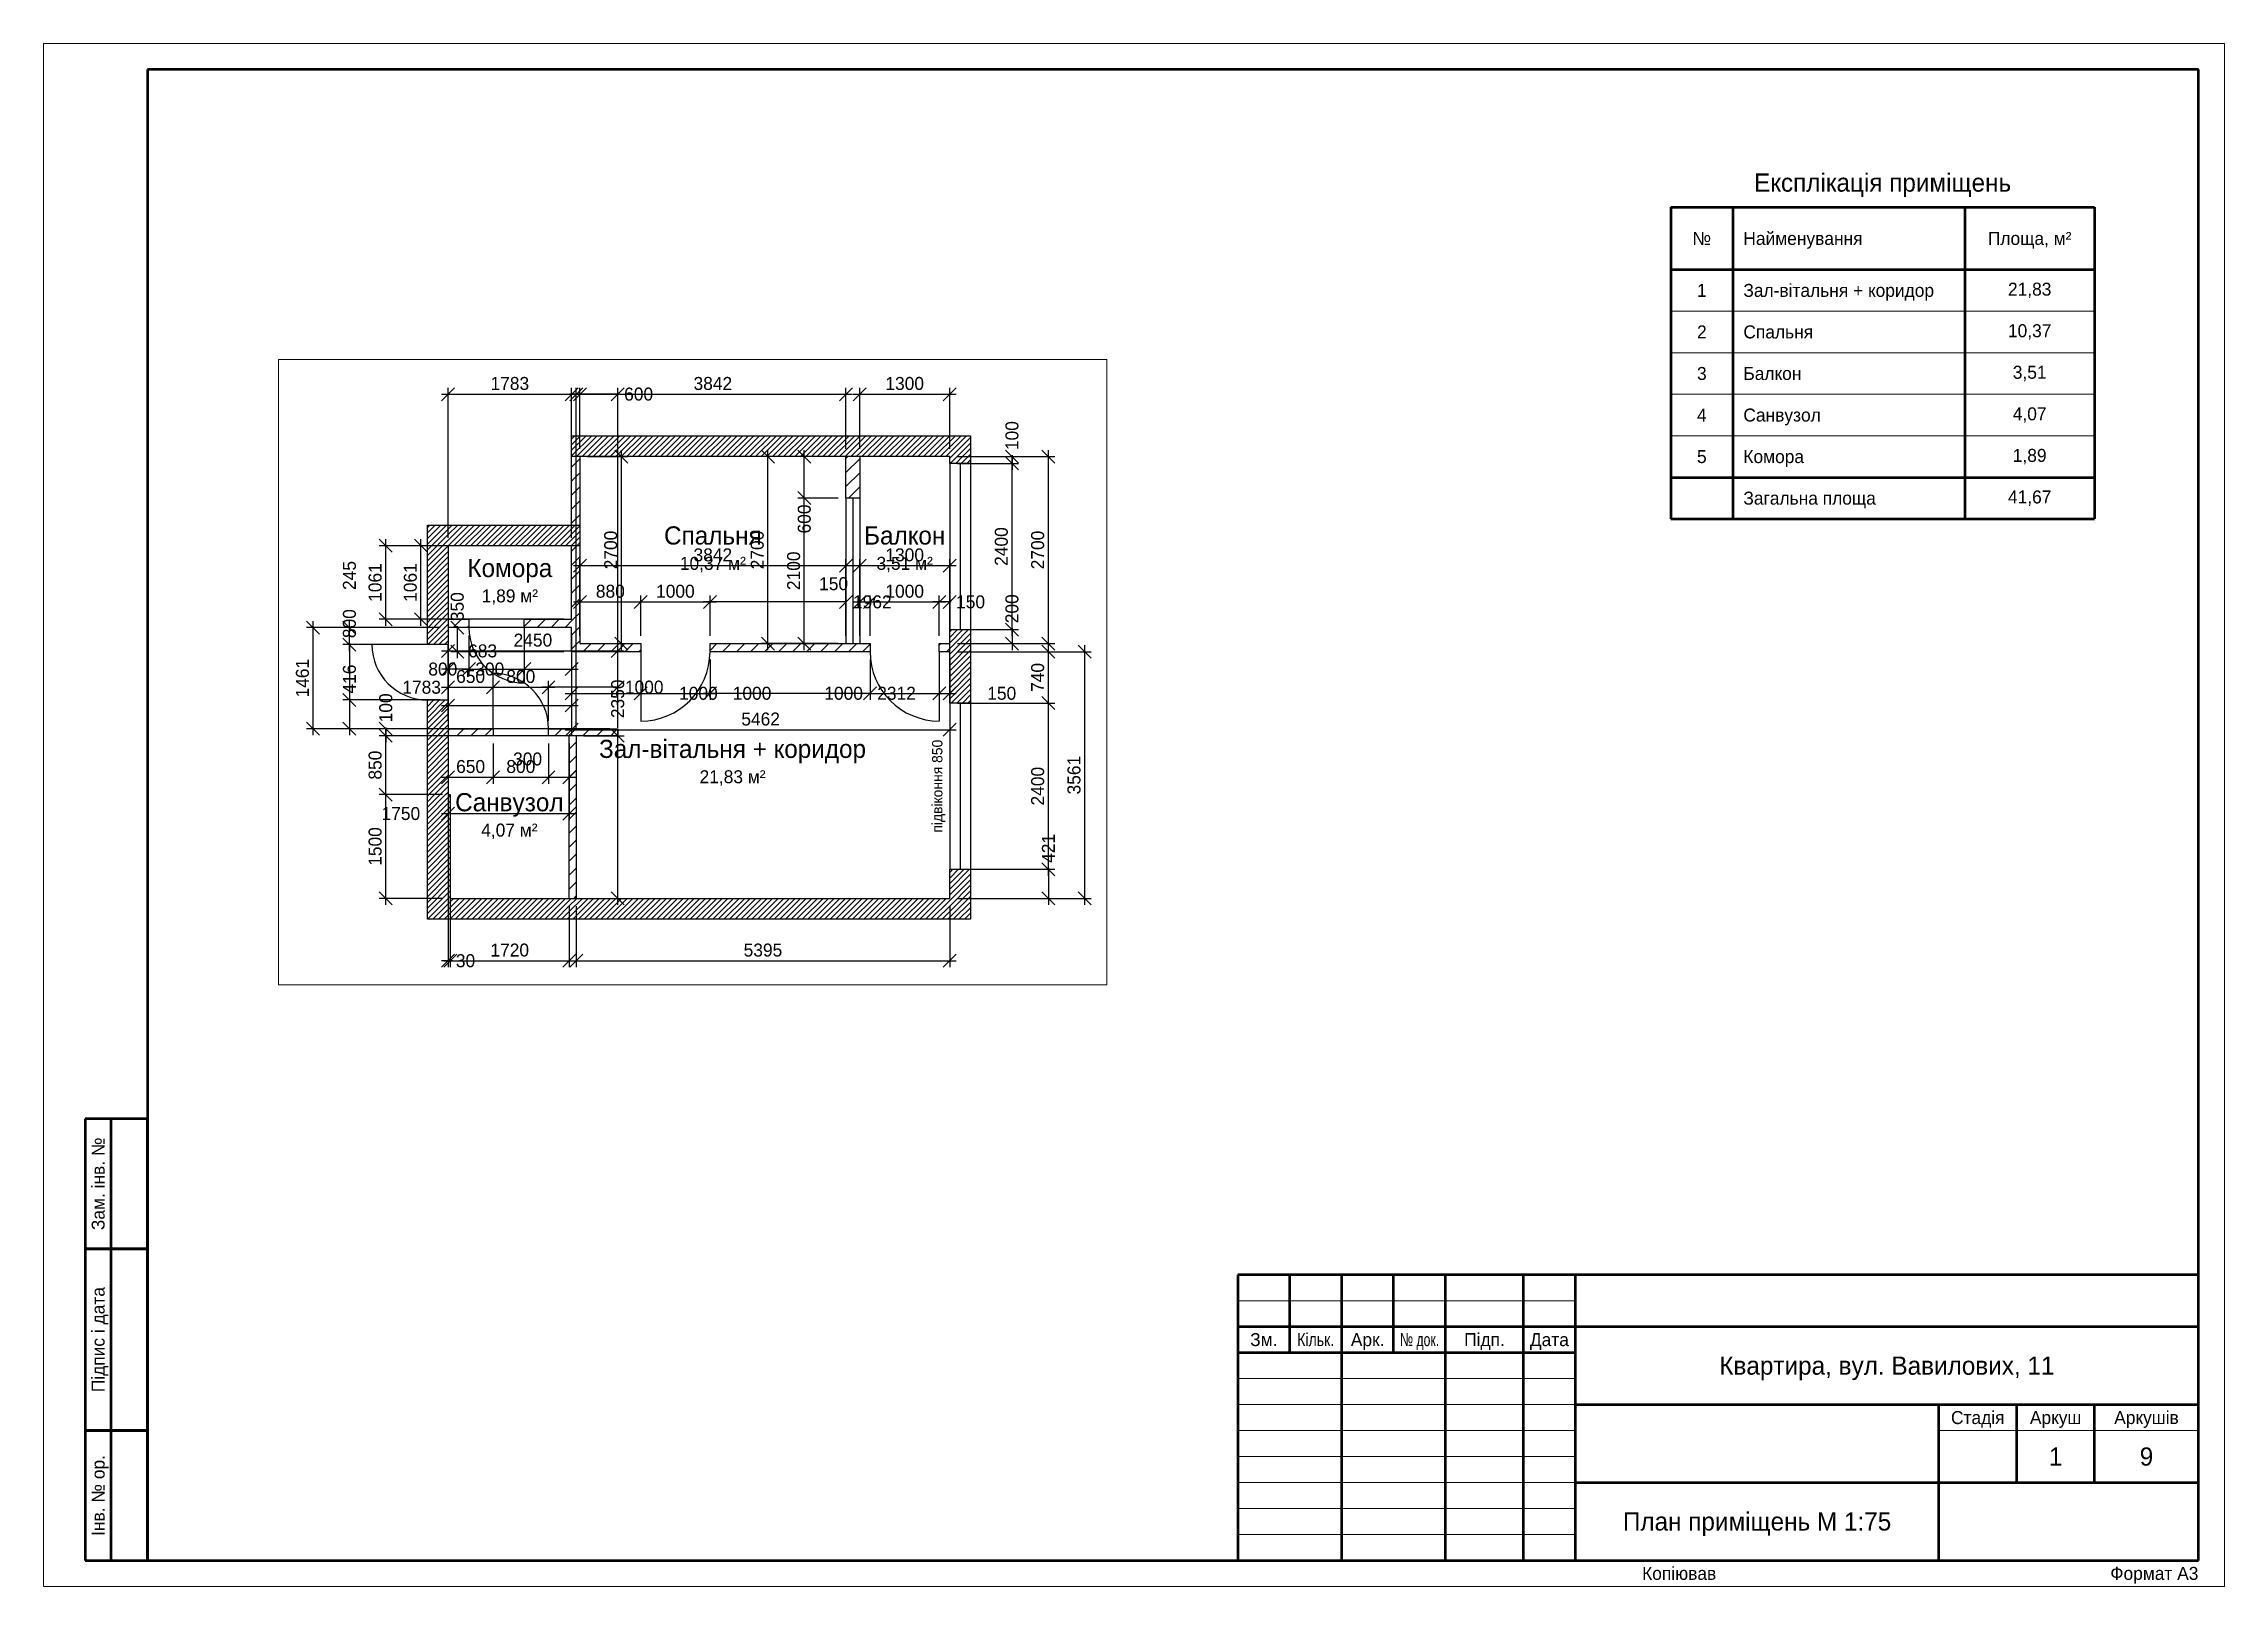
# Paper-space layout '01 План' of a CAD drawing. Header units: millimetres. Extents: x 0 to 420, y 0 to 297.
# The model-space entities are those that its viewports show. They can reach past a viewport. Long polylines and large blocks are cut down to what shows.
import ezdxf
from ezdxf.enums import TextEntityAlignment as Align

# ---------------------------------------------------------------- set-up
doc = ezdxf.new("R2010")
doc.units = ezdxf.units.MM
for name, color, linetype in [('A-DIMS', 2, 'Continuous'), ('A-DOOR', 3, 'Continuous'), ('A-SHEET', 7, 'Continuous'), ('A-TEXT', 7, 'Continuous'), ('A-WALL', 7, 'Continuous'), ('A-WIND', 4, 'Continuous')]:
    doc.layers.add(name, color=color, linetype=linetype)
doc.layers.add('A-VPORT', color=8, linetype='Continuous', plot=False)
doc.styles.add('PLEX_LIGHT', font='IBMPlexSans-Light.ttf')
doc.dimstyles.new('PLAN', dxfattribs={"dimscale": 75, "dimtxt": 2.5, "dimasz": 2.5, "dimexe": 1.25, "dimexo": 1.5, "dimgap": 0.8, "dimtad": 1, "dimdec": 0, "dimtxsty": 'PLEX_LIGHT', "dimtsz": 1.25, "dimcen": 2.5, "dimdle": 1.25, "dimclrd": 2, "dimclre": 2, "dimclrt": 2, "dimazin": 3, "dimtfac": 1, "dimtmove": 0, "dimatfit": 3})

# ---------------------------------------------------------------- blocks, each defined once
blk = doc.blocks.new('STAMP_F3')
at = {"lineweight": 50}
for p, q in [((185, 55), (0, 55)), ((0, 55), (0, 0)), ((10, 40), (10, 55)), ((20, 40), (20, 55)), ((30, 40), (30, 55)), ((40, 40), (40, 55)), ((55, 40), (55, 55)), ((65, 0), (65, 55)), ((185, 0), (185, 55)), ((0, 45), (65, 45)), ((65, 45), (185, 45)), ((0, 40), (65, 40)), ((20, 0), (20, 40)), ((40, 0), (40, 40)), ((55, 0), (55, 40)), ((65, 30), (185, 30)), ((135, 0), (135, 30)), ((150, 15), (150, 30)), ((165, 15), (165, 30)), ((65, 15), (185, 15)), ((0, 0), (185, 0))]:
    blk.add_line(p, q, dxfattribs=at)
at = {"lineweight": 18}
for p, q in [((0, 50), (65, 50)), ((0, 35), (65, 35)), ((0, 30), (65, 30)), ((0, 25), (65, 25)), ((135, 25), (185, 25)), ((0, 20), (65, 20)), ((0, 15), (65, 15)), ((0, 10), (65, 10)), ((0, 5), (65, 5))]:
    blk.add_line(p, q, dxfattribs=at)
at = {"style": 'PLEX_LIGHT'}
for s, p in [('Зм.', (5, 42.5)), ('Арк.', (25, 42.5)), ('Підп.', (47.5, 42.5)), ('Дата', (60, 42.5)), ('Стадія', (142.5, 27.5)), ('Аркуш', (157.5, 27.5)), ('Аркушів', (175, 27.5))]:
    blk.add_text(s, height=2.5, dxfattribs=at).set_placement(p, align=Align.MIDDLE_CENTER)
for s, width, p in [('Кільк.', 0.81045, (15, 42.5)), ('№ док.', 0.701948, (35, 42.5))]:
    blk.add_text(s, height=2.5, dxfattribs=dict(at, width=width)).set_placement(p, align=Align.MIDDLE_CENTER)
for tag, height, p in [('CODE', 5, (125, 50)), ('DATE1', 2.5, (60, 37.5)), ('OBJECT', 3.5, (125, 37.5)), ('DATE2', 2.5, (60, 32.5)), ('OBJECT_2', 3.5, (125, 31.9)), ('DATE3', 2.5, (60, 27.5)), ('DATE4', 2.5, (60, 22.5)), ('BUILDING', 3.5, (100, 22.5)), ('STAGE', 3.5, (142.5, 20)), ('SHEET', 3.5, (157.5, 20)), ('SHEETS', 3.5, (175, 20)), ('DATE5', 2.5, (60, 17.5)), ('BUILDING_2', 3.5, (100, 16.9)), ('DATE6', 2.5, (60, 12.5)), ('DATE7', 2.5, (60, 7.5)), ('IMAGE', 3.5, (100, 7.5)), ('ORG', 2.5, (160, 7.5)), ('ORG_2', 2.5, (160, 3.5)), ('DATE8', 2.5, (60, 2.5)), ('IMAGE_2', 3.5, (100, 1.9))]:
    blk.add_attdef(tag, text='', height=height, dxfattribs=at).set_placement(p, align=Align.MIDDLE_CENTER)
for tag, p in [('ROLE1', (1, 37.5)), ('NAME1', (21, 37.5)), ('ROLE2', (1, 32.5)), ('NAME2', (21, 32.5)), ('ROLE3', (1, 27.5)), ('NAME3', (21, 27.5)), ('ROLE4', (1, 22.5)), ('NAME4', (21, 22.5)), ('ROLE5', (1, 17.5)), ('NAME5', (21, 17.5)), ('ROLE6', (1, 12.5)), ('NAME6', (21, 12.5)), ('ROLE7', (1, 7.5)), ('NAME7', (21, 7.5)), ('ROLE8', (1, 2.5)), ('NAME8', (21, 2.5))]:
    blk.add_attdef(tag, text='', height=2.5, dxfattribs=at).set_placement(p, align=Align.MIDDLE_LEFT)

msp = doc.modelspace()

# ---------------------------------------------------------------- hatches: boundary and pattern name
at = {"layer": 'A-WALL'}
h = msp.add_hatch(dxfattribs=at)
h.set_pattern_fill('ANSI31', scale=18)
h.paths.add_polyline_path([(5945, 6681), (5945, 6381), (5745, 6381), (1903, 6381), (1783, 6381), (1783, 6681), (5745, 6681)])
h = msp.add_hatch(dxfattribs=at)
h.set_pattern_fill('ANSI31', scale=18)
h.paths.add_polyline_path([(7245, 6681), (7545, 6681), (7545, 6381), (7245, 6381), (5945, 6381), (5945, 6681)])
h = msp.add_hatch(dxfattribs=at)
h.set_pattern_fill('ANSI31', scale=45)
h.paths.add_polyline_path([(1903, 6381), (1903, 5392), (1783, 5392), (1783, 6381)])
h = msp.add_hatch(dxfattribs=at)
h.set_pattern_fill('ANSI31', scale=45)
h.paths.add_polyline_path([(5745, 5781), (5745, 6381), (5945, 6381), (5945, 5781)])
h = msp.add_hatch(dxfattribs=at)
h.set_pattern_fill('ANSI31', scale=18)
h.paths.add_polyline_path([(7545, 6281), (7245, 6281), (7245, 6381), (7545, 6381)])
h = msp.add_hatch(dxfattribs=at)
h.set_pattern_fill('ANSI31', scale=18)
h.paths.add_polyline_path([(-300, 5092), (-300, 5392), (0, 5392), (0, 5092), (0, 4031), (-300, 4031)])
h = msp.add_hatch(dxfattribs=at)
h.set_pattern_fill('ANSI31', scale=18)
h.paths.add_polyline_path([(1783, 5392), (1903, 5392), (1903, 5092), (1783, 5092), (0, 5092), (0, 5392)])
h = msp.add_hatch(dxfattribs=at)
h.set_pattern_fill('ANSI31', scale=45)
h.paths.add_polyline_path([(1903, 5092), (1903, 4031), (1783, 4031), (1783, 5092)])
h = msp.add_hatch(dxfattribs=at)
h.set_pattern_fill('ANSI31', scale=18)
h.paths.add_polyline_path([(-300, 4031), (0, 4031), (0, 3911), (0, 3666), (-300, 3666), (-300, 3911)])
h = msp.add_hatch(dxfattribs=at)
h.set_pattern_fill('ANSI31', scale=45)
h.paths.add_polyline_path([(300, 3911), (0, 3911), (0, 4031), (300, 4031)])
h = msp.add_hatch(dxfattribs=at)
h.set_pattern_fill('ANSI31', scale=45)
h.paths.add_polyline_path([(1783, 3911), (1100, 3911), (1100, 4031), (1903, 4031)])
h = msp.add_hatch(dxfattribs=at)
h.set_pattern_fill('ANSI31', scale=45)
h.paths.add_polyline_path([(1783, 3561), (1783, 3911), (1903, 4031), (1903, 3681)])
h = msp.add_hatch(dxfattribs=at)
h.set_pattern_fill('ANSI31', scale=18)
h.paths.add_polyline_path([(7245, 3881), (7545, 3881), (7545, 3681), (7245, 3681)])
h = msp.add_hatch(dxfattribs=at)
h.set_pattern_fill('ANSI31', scale=45)
h.paths.add_polyline_path([(2783, 3561), (1783, 3561), (1903, 3681), (2783, 3681)])
h = msp.add_hatch(dxfattribs=at)
h.set_pattern_fill('ANSI31', scale=45)
h.paths.add_polyline_path([(6095, 3561), (3783, 3561), (3783, 3681), (6095, 3681)])
h = msp.add_hatch(dxfattribs=at)
h.set_pattern_fill('ANSI31', scale=45)
h.paths.add_polyline_path([(7245, 3561), (7095, 3561), (7095, 3681), (7245, 3681)])
h = msp.add_hatch(dxfattribs=at)
h.set_pattern_fill('ANSI31', scale=18)
h.paths.add_polyline_path([(7545, 2821), (7245, 2821), (7245, 3561), (7245, 3681), (7545, 3681), (7545, 3561)])
h = msp.add_hatch(dxfattribs=at)
h.set_pattern_fill('ANSI31', scale=18)
h.paths.add_polyline_path([(-300, 2866), (0, 2866), (0, 2450), (0, 2350), (-300, 2350), (-300, 2450)])
h = msp.add_hatch(dxfattribs=at)
h.set_pattern_fill('ANSI31', scale=18)
h.paths.add_polyline_path([(-300, 2350), (0, 2350), (0, 1500), (-300, 1500)])
h = msp.add_hatch(dxfattribs=at)
h.set_pattern_fill('ANSI31', scale=45)
h.paths.add_polyline_path([(0, 2450), (650, 2450), (650, 2350), (0, 2350)])
h = msp.add_hatch(dxfattribs=at)
h.set_pattern_fill('ANSI31', scale=45)
h.paths.add_polyline_path([(1450, 2450), (1750, 2450), (1750, 2350), (1450, 2350)])
h = msp.add_hatch(dxfattribs=at)
h.set_pattern_fill('ANSI31', scale=45)
h.paths.add_polyline_path([(1850, 2350), (1850, 0), (1750, 0), (1750, 2450)])
h = msp.add_hatch(dxfattribs=at)
h.set_pattern_fill('ANSI31', scale=45)
h.paths.add_polyline_path([(2450, 2350), (1850, 2350), (1750, 2450), (2350, 2450)])
h = msp.add_hatch(dxfattribs=at)
h.set_pattern_fill('ANSI31', scale=45)
h.paths.add_polyline_path([(2450, 2450), (2400, 2400), (2350, 2450)])
h = msp.add_hatch(dxfattribs=at)
h.set_pattern_fill('ANSI31', scale=45)
h.paths.add_polyline_path([(2450, 2350), (2400, 2400), (2450, 2450)])
h = msp.add_hatch(dxfattribs=at)
h.set_pattern_fill('ANSI31', scale=18)
h.paths.add_polyline_path([(-300, 1170), (-300, 1500), (0, 1500), (30, 1500), (30, 1170), (30, 0), (30, -300), (-300, -300), (-300, 0)])
h = msp.add_hatch(dxfattribs=at)
h.set_pattern_fill('ANSI31', scale=18)
h.paths.add_polyline_path([(7545, -300), (7245, -300), (7245, 0), (7245, 421), (7545, 421), (7545, 0)])
h = msp.add_hatch(dxfattribs=at)
h.set_pattern_fill('ANSI31', scale=18)
h.paths.add_polyline_path([(30, -300), (30, 0), (1750, 0), (1750, -300)])
h = msp.add_hatch(dxfattribs=at)
h.set_pattern_fill('ANSI31', scale=18)
h.paths.add_polyline_path([(1850, -300), (1750, -300), (1750, 0), (1850, 0), (7245, 0), (7245, -300)])

# ---------------------------------------------------------------- linework, layer by layer
at = {"layer": 'A-DOOR'}
for p, q in [((1100, 3911), (1100, 3111)), ((-300, 3666), (-1100, 3666)), ((2783, 3561), (2783, 2561)), ((7095, 3561), (7095, 2561)), ((650, 2450), (650, 3250))]:
    msp.add_line(p, q, dxfattribs=at)
for centre, radius, start, end in [((1100, 3911), 800, 180, -90), ((-300, 3666), 800, 180, -90), ((2783, 3561), 1000, -90, 0), ((7095, 3561), 1000, 180, -90), ((650, 2450), 800, 0, 90)]:
    msp.add_arc(centre, radius, start, end, dxfattribs=at)
at = {"layer": 'A-WALL'}
for p, q in [((1783, 6381), (1783, 6681)), ((1783, 6681), (5945, 6681)), ((5945, 6681), (7545, 6681)), ((7545, 6681), (7545, 6381)), ((1783, 5392), (1783, 6381)), ((5945, 6381), (1783, 6381)), ((1903, 6381), (1903, 5392)), ((5745, 5781), (5745, 6381)), ((7245, 6381), (5945, 6381)), ((5945, 6381), (5945, 5781)), ((7245, 6281), (7245, 6381)), ((7545, 6381), (7545, 6281)), ((7545, 6281), (7245, 6281)), ((5945, 5781), (5745, 5781)), ((-300, 4031), (-300, 5392)), ((-300, 5392), (0, 5392)), ((0, 5392), (1903, 5392)), ((1903, 5392), (1903, 5092)), ((1903, 5092), (0, 5092)), ((0, 5092), (0, 4031)), ((1783, 4031), (1783, 5092)), ((1903, 5092), (1903, 4031)), ((-300, 3666), (-300, 4031)), ((0, 4031), (0, 3666)), ((0, 4031), (300, 4031)), ((300, 3911), (0, 3911)), ((300, 4031), (300, 3911)), ((1100, 3911), (1100, 4031)), ((1100, 4031), (1783, 4031)), ((1783, 3911), (1100, 3911)), ((1783, 3561), (1783, 3911)), ((1903, 4031), (1903, 3911)), ((1903, 3911), (1903, 3681)), ((7245, 3681), (7245, 3881)), ((7245, 3881), (7545, 3881)), ((7545, 3881), (7545, 3681)), ((0, 3666), (-300, 3666)), ((2783, 3561), (1783, 3561)), ((1903, 3681), (2783, 3681)), ((2783, 3681), (2783, 3561)), ((3783, 3561), (3783, 3681)), ((3783, 3681), (6095, 3681)), ((6095, 3561), (3783, 3561)), ((6095, 3681), (6095, 3561)), ((7095, 3561), (7095, 3681)), ((7095, 3681), (7245, 3681)), ((7245, 3561), (7095, 3561)), ((7245, 2821), (7245, 3681)), ((7545, 3681), (7545, 2821)), ((-300, 2350), (-300, 2866)), ((-300, 2866), (0, 2866)), ((0, 2866), (0, 2350)), ((7545, 2821), (7245, 2821)), ((-300, 1500), (-300, 2350)), ((0, 2450), (650, 2450)), ((650, 2350), (0, 2350)), ((0, 2350), (0, 1500)), ((650, 2450), (650, 2350)), ((1450, 2350), (1450, 2450)), ((1450, 2450), (1750, 2450)), ((1750, 2350), (1450, 2350)), ((1750, 2450), (1850, 2450)), ((1750, 0), (1750, 2350)), ((1850, 2450), (2450, 2450)), ((1850, 2350), (1850, 0)), ((2450, 2350), (1850, 2350)), ((2450, 2450), (2450, 2350)), ((-300, -300), (-300, 1500)), ((0, 1500), (30, 1500)), ((30, 1500), (30, 0)), ((7245, 0), (7245, 421)), ((7245, 421), (7545, 421)), ((7545, 421), (7545, -300)), ((30, 0), (1750, 0)), ((1750, 0), (7245, 0)), ((30, -300), (-300, -300)), ((1750, -300), (30, -300)), ((7245, -300), (1750, -300)), ((7545, -300), (7245, -300))]:
    msp.add_line(p, q, dxfattribs=at)
at = {"layer": 'A-WIND'}
for p, q in [((7245, 6281), (7245, 3881)), ((7395, 6281), (7395, 3881)), ((7545, 6281), (7545, 3881)), ((5745, 5781), (5745, 3681)), ((5845, 5781), (5845, 3681)), ((5945, 5781), (5945, 3681)), ((7245, 2821), (7245, 421)), ((7395, 2821), (7395, 421)), ((7545, 2821), (7545, 421))]:
    msp.add_line(p, q, dxfattribs=at)

# ---------------------------------------------------------------- texts
at = {"layer": 'A-TEXT', "style": 'PLEX_LIGHT'}
for s, p in [('Спальня', (3824, 5241)), ('Балкон', (6595, 5241)), ('Комора', (891.5, 4771.5)), ('Зал-вітальня + коридор', (4108.5, 2160)), ('Санвузол', (884.5, 1389.7))]:
    msp.add_text(s, height=262.5, dxfattribs=at).set_placement(p, align=Align.MIDDLE_CENTER)
at = {"layer": 'A-TEXT', "char_height": 187.5, "attachment_point": 5, "style": 'PLEX_LIGHT'}
for s, insert in [('10,37 м²', (3824, 4821)), ('3,51 м²', (6595, 4821)), ('1,89 м²', (891.5, 4351.5)), ('21,83 м²', (4108.5, 1740)), ('4,07 м²', (884.5, 969.7))]:
    msp.add_mtext(s, dxfattribs=dict(at, insert=insert))
at = {"layer": 'A-WIND', "style": 'PLEX_LIGHT'}
msp.add_text('підвіконня 850', height=150, rotation=90, dxfattribs=at).set_placement((7065, 1621), align=Align.MIDDLE_CENTER)

# ---------------------------------------------------------------- dimensions: what is measured, and where the dimension line sits
at = {"layer": 'A-DIMS'}
for base, p1, p2 in [((0, 7281), (0, 5092), (1783, 5092)), ((1903, 7281), (1903, 6381), (5745, 6381)), ((5945, 7281), (5945, 6381), (7245, 6381)), ((1903, 4806), (1903, 3681), (5745, 3681)), ((5945, 4806), (5945, 3681), (7245, 3681)), ((1903, 4281), (1903, 3681), (2783, 3681)), ((2783, 4281), (2783, 3681), (3783, 3681)), ((6095, 4281), (6095, 3681), (7095, 3681)), ((0, 3575), (0, 2450), (2450, 2450)), ((1783, 2436), (1783, 3561), (7245, 3561)), ((0, 3050), (0, 2450), (650, 2450)), ((650, 3050), (650, 2450), (1450, 2450)), ((0, 1750), (0, 2350), (650, 2350)), ((650, 1750), (650, 2350), (1450, 2350)), ((30, -900), (30, 0), (1750, 0)), ((1850, -900), (1850, 0), (7245, 0))]:
    msp.add_linear_dim(base=base, p1=p1, p2=p2, dimstyle='PLAN', dxfattribs=at).render()
for base, p1, p2, location in [((1850, 7281), (1850, 2350), (2450, 2350), (2751.8, 7281)), ((5945, 4281), (5945, 3681), (6095, 3681), (5568.2, 4543.5)), ((3783, 4281), (3783, 3681), (5745, 3681), (6127.3, 4281)), ((7095, 4281), (7095, 3681), (7245, 3681), (7546.8, 4281)), ((0, 2786), (0, 3911), (1783, 3911), (-382.3, 3048.5)), ((300, 3311), (300, 3911), (1100, 3911), (-76.8, 3311)), ((0, 3311), (0, 3911), (300, 3911), (601.8, 3311)), ((1100, 3311), (1100, 3911), (1783, 3911), (498.2, 3573.5)), ((1783, 2961), (1783, 3561), (2783, 3561), (3615.3, 2961)), ((2783, 2961), (2783, 3561), (3783, 3561), (4390.3, 2961)), ((3783, 2961), (3783, 3561), (6095, 3561), (6477.3, 2961)), ((6095, 2961), (6095, 3561), (7095, 3561), (5712.7, 2961)), ((7095, 2961), (7095, 3561), (7245, 3561), (7996.8, 2961)), ((1450, 3050), (1450, 2450), (2450, 2450), (2832.3, 3050)), ((0, 1225), (0, 2350), (1750, 2350), (-682.3, 1225)), ((1450, 1750), (1450, 2350), (1750, 2350), (1148.2, 2012.5)), ((0, -900), (0, 1500), (30, 1500), (251.2, -900))]:
    msp.add_linear_dim(base=base, p1=p1, p2=p2, location=location, dimstyle='PLAN', override={"dimtmove": 2}, dxfattribs=at).render()
for base, p1, p2, location in [((8145, 6281), (7245, 6281), (7245, 6381), (8145, 6682.8)), ((5145, 5781), (5745, 5781), (5745, 6381), (5145, 5479.2)), ((-1425, 3666), (0, 3666), (0, 3911), (-1425, 4662.8)), ((133, 3561), (1783, 3561), (1783, 3911), (133, 4212.8)), ((-1425, 2866), (0, 2866), (0, 3666), (-1425, 3967.8)), ((8145, 3681), (7245, 3681), (7245, 3881), (8145, 4182.8)), ((-1425, 2450), (0, 2450), (0, 2866), (-1425, 3167.8)), ((2450, 0), (1850, 0), (1850, 2350), (2450, 2882.3)), ((-900, 2350), (2450, 2350), (2450, 2450), (-900, 2751.8)), ((8670, 0), (7245, 0), (7245, 421), (8670, 722.8))]:
    msp.add_linear_dim(base=base, p1=p1, p2=p2, angle=90, location=location, dimstyle='PLAN', override={"dimtmove": 2}, dxfattribs=at).render()
for base, p1, p2 in [((2503, 3681), (1903, 3681), (1903, 6381)), ((4620, 3681), (5745, 3681), (5745, 6381)), ((8670, 3681), (7245, 3681), (7245, 6381)), ((8145, 3881), (7245, 3881), (7245, 6281)), ((5145, 3681), (5745, 3681), (5745, 5781)), ((-900, 4031), (0, 4031), (0, 5092)), ((-392, 4031), (1783, 4031), (1783, 5092)), ((-1950, 2450), (0, 2450), (0, 3911)), ((8670, 2821), (7245, 2821), (7245, 3561)), ((9195, 0), (7245, 0), (7245, 3561)), ((8670, 421), (7245, 421), (7245, 2821)), ((-900, 1500), (0, 1500), (0, 2350)), ((-900, 0), (30, 0), (30, 1500))]:
    msp.add_linear_dim(base=base, p1=p1, p2=p2, angle=90, dimstyle='PLAN', dxfattribs=at).render()

psp = doc.layouts.new('01 План')

# ---------------------------------------------------------------- linework, layer by layer
at = {"layer": 'A-SHEET', "lineweight": 18}
for p, q in [((420, 297), (0, 297)), ((0, 297), (0, 0)), ((420, 0), (420, 297)), ((313.36, 245.5), (395, 245.5)), ((313.36, 237.5), (395, 237.5)), ((313.36, 229.5), (395, 229.5)), ((313.36, 221.5), (395, 221.5)), ((0, 0), (420, 0))]:
    psp.add_line(p, q, dxfattribs=at)
at = {"layer": 'A-SHEET', "lineweight": 50}
for p, q in [((415, 292), (20, 292)), ((20, 292), (20, 5)), ((415, 5), (415, 292)), ((313.36, 265.5), (395, 265.5)), ((313.36, 265.5), (313.36, 205.5)), ((325.36, 265.5), (325.36, 205.5)), ((370, 265.5), (370, 205.5)), ((395, 265.5), (395, 205.5)), ((313.36, 253.5), (395, 253.5)), ((313.36, 213.5), (395, 213.5)), ((313.36, 205.5), (395, 205.5)), ((20, 90), (8, 90)), ((8, 90), (8, 65)), ((13, 65), (13, 90)), ((20, 65), (20, 90)), ((20, 65), (8, 65)), ((8, 65), (8, 30)), ((8, 65), (20, 65)), ((13, 30), (13, 65)), ((20, 30), (20, 65)), ((20, 30), (8, 30)), ((8, 30), (8, 5)), ((8, 30), (20, 30)), ((13, 5), (13, 30)), ((20, 5), (20, 30)), ((8, 5), (20, 5)), ((20, 5), (415, 5))]:
    psp.add_line(p, q, dxfattribs=at)

# ---------------------------------------------------------------- block references
at = {"layer": 'A-SHEET'}
psp.add_blockref('STAMP_F3', (230, 5), dxfattribs=at).add_auto_attribs({'OBJECT': 'Квартира, вул. Вавилових, 11', 'IMAGE': 'План приміщень М 1:75', 'SHEET': '1', 'SHEETS': '9'})

# ---------------------------------------------------------------- texts
at = {"layer": 'A-SHEET', "style": 'PLEX_LIGHT'}
for s, p in [('Зам. інв. №', (10.5, 77.5)), ('Підпис і дата', (10.5, 47.5)), ('Інв. № ор.', (10.5, 17.5))]:
    psp.add_text(s, height=2.5, rotation=90, dxfattribs=at).set_placement(p, align=Align.MIDDLE_CENTER)
psp.add_text('Копіював', height=2.5, dxfattribs=at).set_placement((315, 2.5), align=Align.MIDDLE_CENTER)
psp.add_text('Формат A3', height=2.5, dxfattribs=at).set_placement((415, 2.5), align=Align.MIDDLE_RIGHT)
at = {"layer": 'A-TEXT', "style": 'PLEX_LIGHT'}
for s, height, p in [('Експлікація приміщень', 3.5, (354.18, 270.25)), ('№', 2.5, (319.36, 259.5)), ('Площа, м²', 2.5, (382.5, 259.5)), ('1', 2.5, (319.36, 249.5)), ('2', 2.5, (319.36, 241.5)), ('3', 2.5, (319.36, 233.5)), ('4', 2.5, (319.36, 225.5)), ('5', 2.5, (319.36, 217.5))]:
    psp.add_text(s, height=height, dxfattribs=at).set_placement(p, align=Align.MIDDLE_CENTER)
for s, p in [('Найменування', (327.36, 259.5)), ('Зал-вітальня + коридор', (327.36, 249.5)), ('Спальня', (327.36, 241.5)), ('Балкон', (327.36, 233.5)), ('Санвузол', (327.36, 225.5)), ('Комора', (327.36, 217.5)), ('Загальна площа', (327.36, 209.5))]:
    psp.add_text(s, height=2.5, dxfattribs=at).set_placement(p, align=Align.MIDDLE_LEFT)
at = {"layer": 'A-TEXT', "char_height": 2.5, "attachment_point": 5, "style": 'PLEX_LIGHT'}
for s, insert in [('21,83', (382.5, 249.5)), ('10,37', (382.5, 241.5)), ('3,51', (382.5, 233.5)), ('4,07', (382.5, 225.5)), ('1,89', (382.5, 217.5)), ('41,67', (382.5, 209.5))]:
    psp.add_mtext(s, dxfattribs=dict(at, insert=insert))

# ---------------------------------------------------------------- viewports
at = {"layer": 'A-VPORT'}
psp.add_viewport(center=(125, 176), size=(159.51, 120.3463), view_center_point=(3532.19, 3267.38), view_height=9025.9749, dxfattribs=at)

doc.saveas('drawing.dxf')
